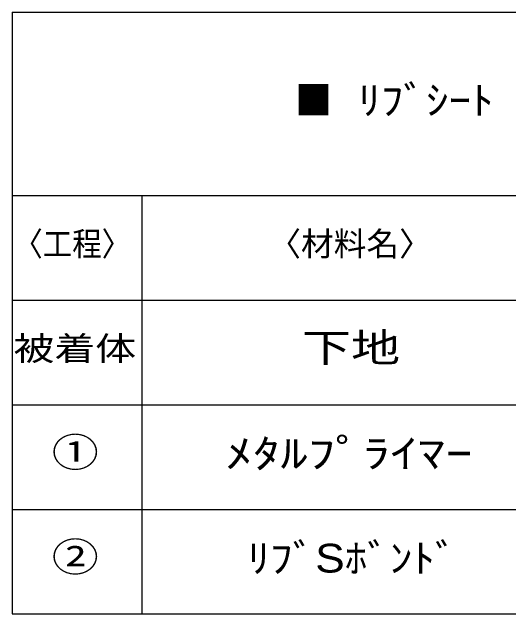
# Model space of a CAD drawing. Units: millimetres, scale not verified. Extents: x -110 to 43, y -85 to 61.
# Drawn here: x -53.66 to -15.68, y -84.67 to -38.65 of the extents above; entities that cross this region are included whole.
import ezdxf
from ezdxf.enums import TextEntityAlignment as Align

# ---------------------------------------------------------------- set-up
doc = ezdxf.new("R2010")
doc.units = ezdxf.units.MM
doc.header["$LTSCALE"] = 0.1
doc.layers.add('0-4_Z_O-文字', color=134, linetype='Continuous')
doc.styles.add('HGPｺﾞｼｯｸM', font='')
doc.styles.get('HGPｺﾞｼｯｸM').set_extended_font_data('HGPｺﾞｼｯｸM')

msp = doc.modelspace()

# ---------------------------------------------------------------- linework, layer by layer
at = {"layer": '0-4_Z_O-文字'}
for p, q in [((-53.6552, -38.6462), (6.3448, -38.6462)), ((-53.6552, -38.6462), (-53.6552, -84.6727)), ((-53.6552, -52.6727), (6.3448, -52.6727)), ((-53.6552, -60.6727), (6.3448, -60.6727)), ((-53.6552, -68.6727), (6.3448, -68.6727)), ((-53.6552, -76.6727), (6.3448, -76.6727)), ((-53.6552, -84.6727), (6.3448, -84.6727))]:
    msp.add_line(p, q, dxfattribs=at)
at = {"layer": '0-4_Z_O-文字', "color": 1}
msp.add_line((-43.726, -52.6727), (-43.726, -84.6727), dxfattribs=at)

# ---------------------------------------------------------------- texts
at = {"layer": '0-4_Z_O-文字', "color": 3, "style": 'HGPｺﾞｼｯｸM', "width": 0.95}
msp.add_text('■', height=2.199, dxfattribs=at).set_placement((-32.0384, -47.1518), align=Align.BOTTOM_LEFT)
at = {"layer": '0-4_Z_O-文字', "style": 'HGPｺﾞｼｯｸM'}
for s, height, width, p in [(' ﾘﾌﾞｼｰﾄ', 2.199, 1.15, (-28.1399, -47.1518)), ('〈工程〉', 1.833, 0.9, (-53.5573, -57.8402)), ('下地', 2.199, 1.25, (-31.4975, -66.0661)), ('被着体', 1.833, 1.25, (-53.5446, -65.8402)), ('①', 2.199, 1.2, (-50.6246, -74.0737)), ('ﾒﾀﾙﾌﾟﾗｲﾏｰ', 2.199, 1.4, (-37.3528, -74.1574)), ('②', 2.199, 1.2, (-50.6246, -82.0737)), ('ﾘﾌﾞSﾎﾞﾝﾄﾞ', 2.199, 1.15, (-35.6625, -82.1651))]:
    msp.add_text(s, height=height, dxfattribs=dict(at, width=width)).set_placement(p, align=Align.BOTTOM_LEFT)
msp.add_text('〈材料名〉', height=1.833, dxfattribs=at).set_placement((-34.0749, -57.8402), align=Align.BOTTOM_LEFT)

doc.saveas('drawing.dxf')
